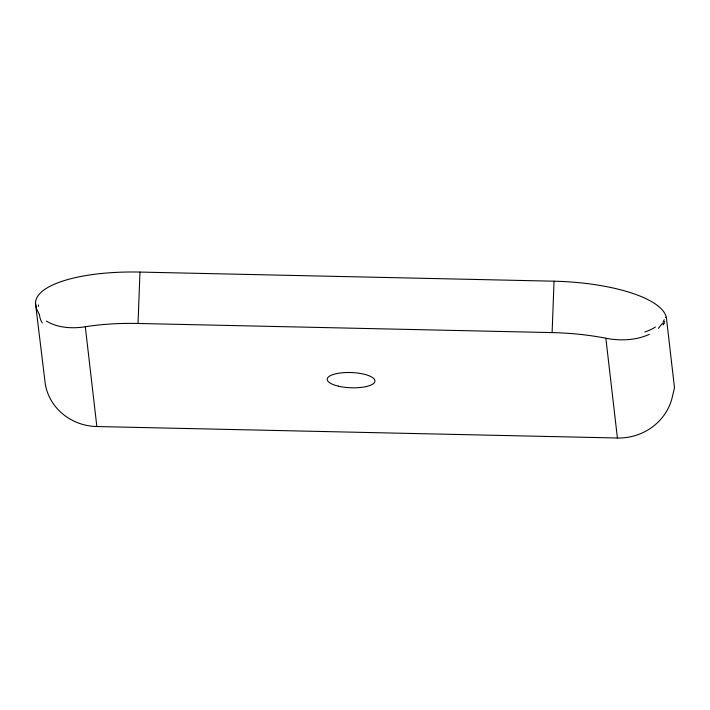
<?xml version="1.0" encoding="UTF-8"?>
<svg xmlns="http://www.w3.org/2000/svg" width="710" height="710" viewBox="0 0 710 710"><rect width="100%" height="100%" fill="white"/><g stroke="black" fill="none" stroke-linecap="round" stroke-linejoin="round"><path stroke-width="1.06" d="M46.292 321.053C57.892 328.047 72.207 328.783 85.306 326.769A108.532 34.612 2.2 0 1 138.024 323.467L139.968 272.072L554.048 281.195A108.532 34.612 2.2 0 1 666.459 318.328L674.5 387.82L672.006 398.257A54.271 51.368 -6.6 0 1 617.407 438.008L96.853 426.532A54.271 51.368 -6.6 0 1 45.333 384.438L35.5 303.525L36.512 308.149M649.304 334.348C635.787 340.472 620.274 341.022 605.861 338.244A108.532 34.612 2.2 0 0 552.105 332.599L554.048 281.195M663.175 321.958L664.232 319.757M662.59 323.121L658.436 328.339M665.483 317.663L665.944 317.317M138.024 323.467L552.105 332.599M39.378 314.69L36.805 309.329M605.861 338.244L617.407 438.008M85.306 326.769L96.853 426.532M35.589 304.359L35.598 304.421A108.532 34.612 2.2 0 1 139.968 272.072M655.472 327.044A130.844 49.088 16.6 0 1 644.831 331.987M664.072 323.485A72.127 26.794 63.9 0 1 663.317 324.426M663.131 324.976A43.274 3.541 -74.6 0 1 664.604 321.488M665.927 317.432A19.924 2.006 -78.9 0 1 666.441 317.681M38.571 306.347A72.127 19.383 -66.7 0 1 38.455 304.945M42.28 322.89A130.844 48.165 -23.2 0 1 39.458 314.663M338.466 386.187A23.874 7.615 2.2 0 0 374.942 381.217A23.874 7.615 2.2 0 0 339.886 373.043A23.874 7.615 2.2 0 0 338.466 386.187"/></g></svg>
